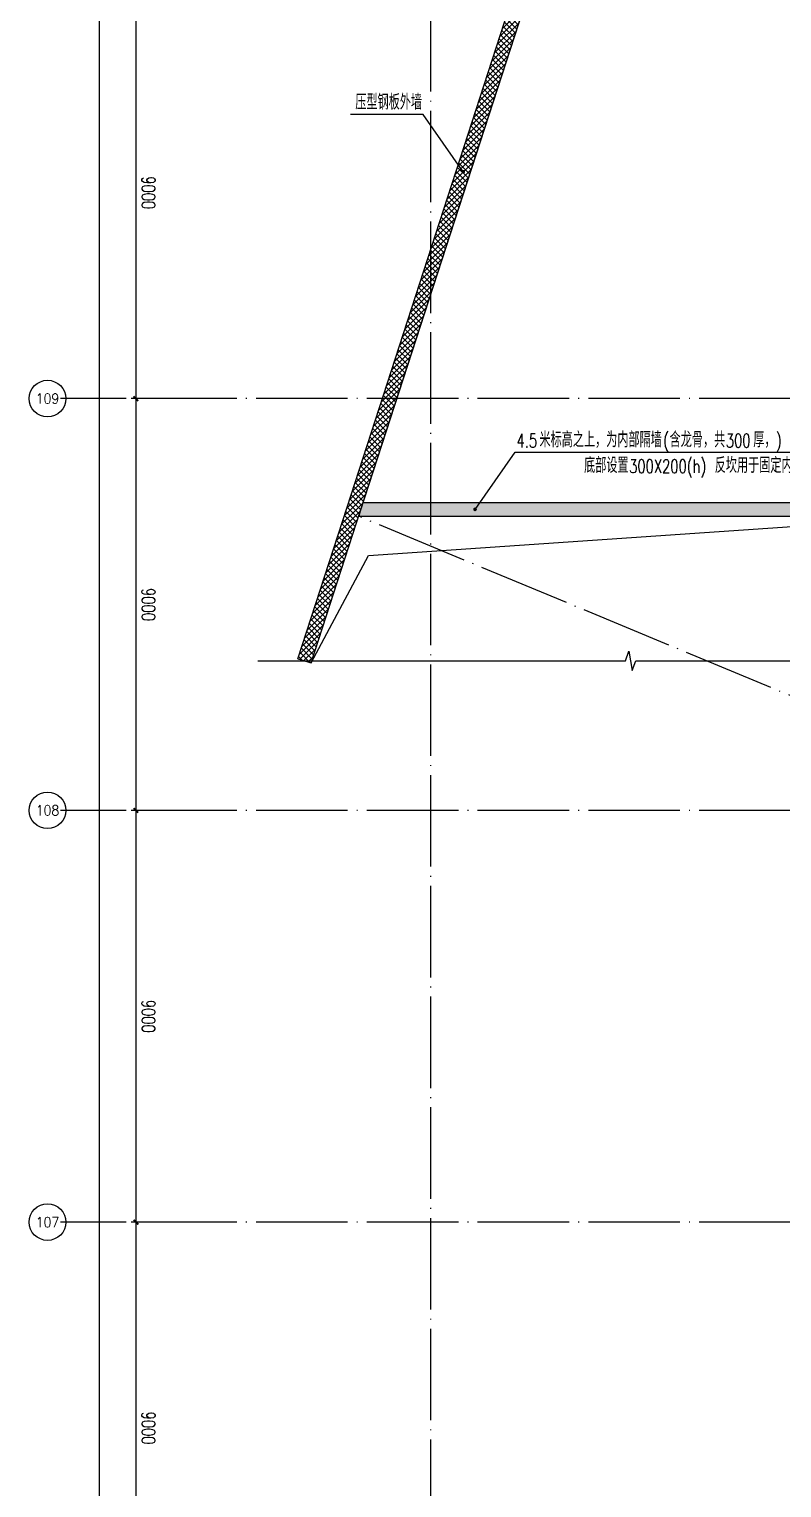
# Model space of a CAD drawing. Extents: x -821772 to -21949, y 506164 to 1049594.
# Drawn here: x -262730 to -246288, y 790014 to 821895 of the extents above; entities that cross this region are included whole.
import ezdxf
from ezdxf.enums import TextEntityAlignment as Align
from ezdxf.xclip import XClip

# ---------------------------------------------------------------- set-up
doc = ezdxf.new("R2010")
doc.units = 0
doc.header["$LTSCALE"] = 1000
doc.header["$MEASUREMENT"] = 0
doc.header["$XCLIPFRAME"] = 2
doc.linetypes.add('10平面20250807_t3$0$DOTE', pattern=[2.42, 2, -0.2, 0.02, -0.2])
doc.layers.get('Defpoints').update_dxf_attribs({"color": 210})
for name, color, linetype in [('10平面20250807_t3$0$A-AXIS-D', 8, 'Continuous'), ('10平面20250807_t3$0$A-AXIS-DOTE', 8, '10平面20250807_t3$0$DOTE'), ('10平面20250807_t3$0$A-HATCH-2', 8, 'Continuous'), ('10平面20250807_t3$0$A-SFCE', 8, 'Continuous'), ('10平面20250807_t3$0$A1$0$ICONS', 3, 'Continuous'), ('10平面20250807_t3$0$AS-WALL', 8, 'Continuous'), ('10平面20250807_t3$0$PUB_HATCH', 8, 'Continuous'), ('10平面20250807_t3$0$PUB_TEXT', 8, 'Continuous')]:
    doc.layers.add(name, color=color, linetype=linetype)
doc.styles.add('10平面20250807_t3$0$_TCH_AXIS', font='COMPLEX', dxfattribs={"bigfont": 'GBCBIG'})
doc.styles.add('10平面20250807_t3$0$_TCH_DIM', font='SIMPLEX', dxfattribs={"bigfont": 'GBCBIG'})
doc.styles.add('10平面20250807_t3$0$_TCH_DIM_T3', font='SIMPLEX', dxfattribs={"width": 0.705882, "bigfont": 'GBCBIG'})
doc.dimstyles.new('10平面20250807_t3$0$_TCH_ARCH&&100', dxfattribs={"dimtxt": 297.5, "dimasz": 100, "dimexe": 100, "dimexo": 100, "dimgap": 126.25, "dimtad": 1, "dimdec": 0, "dimzin": 0, "dimdsep": 46, "dimtxsty": '10平面20250807_t3$0$_TCH_DIM_T3', "dimblk": '10平面20250807_t3$0$_ArchTick', "dimcen": 0.09, "dimclrt": 7, "dimazin": 2, "dimtfac": 1, "dimtdec": 0, "dimtix": 1, "dimtmove": 2, "dimatfit": 3, "dimfxl": 0, "dimtolj": 1, "dimtzin": 0, "dimarcsym": 0})
pattern_1 = [(45, (60, 0), (-60.000061, 60.000061), []), (135, (60, 0), (-60.000061, -60.000061), [])]

# ---------------------------------------------------------------- blocks, each defined once
blk = doc.blocks.new('10平面20250807_t3$0$_ArchTick')
at = {"color": 0, "linetype": 'ByBlock', "const_width": 0.4}
blk.add_lwpolyline([(-0.5, -0.5), (0.5, 0.5)], dxfattribs=at)
blk = doc.blocks.new('*D9884')
at = {"layer": '10平面20250807_t3$0$A-AXIS-D', "color": 0, "lineweight": -2}
for p, q in [((-38704, -9000), (-39762, -9000)), ((-39662, -9000), (-39662, -18000)), ((-38704, -18000), (-39762, -18000))]:
    blk.add_line(p, q, dxfattribs=at)
at = {"layer": 'Defpoints', "color": 0}
for p in [(-38604, -9000), (-39662, -18000), (-38604, -18000)]:
    blk.add_point(p, dxfattribs=at)
at = {"layer": '10平面20250807_t3$0$A-AXIS-D', "color": 0, "lineweight": -2, "xscale": 100, "yscale": 100, "zscale": 100}
for p, rotation in [((-39662, -9000), 90), ((-39662, -18000), 270)]:
    blk.add_blockref('10平面20250807_t3$0$_ArchTick', p, dxfattribs=dict(at, rotation=rotation))
at = {"layer": '10平面20250807_t3$0$A-AXIS-D', "color": 7, "insert": (-39387, -13500), "char_height": 297.5, "attachment_point": 5, "rotation": 270, "style": '10平面20250807_t3$0$_TCH_DIM_T3'}
blk.add_mtext('\\A1;9000', dxfattribs=at)
blk = doc.blocks.new('*D9885')
at = {"layer": '10平面20250807_t3$0$A-AXIS-D', "color": 0, "lineweight": -2}
for p, q in [((-38704, 0), (-39762, 0)), ((-39662, 0), (-39662, -9000)), ((-38704, -9000), (-39762, -9000))]:
    blk.add_line(p, q, dxfattribs=at)
at = {"layer": 'Defpoints', "color": 0}
for p in [(-38604, 0), (-39662, -9000), (-38604, -9000)]:
    blk.add_point(p, dxfattribs=at)
at = {"layer": '10平面20250807_t3$0$A-AXIS-D', "color": 0, "lineweight": -2, "xscale": 100, "yscale": 100, "zscale": 100}
for p, rotation in [((-39662, 0), 90), ((-39662, -9000), 270)]:
    blk.add_blockref('10平面20250807_t3$0$_ArchTick', p, dxfattribs=dict(at, rotation=rotation))
at = {"layer": '10平面20250807_t3$0$A-AXIS-D', "color": 7, "insert": (-39387, -4500), "char_height": 297.5, "attachment_point": 5, "rotation": 270, "style": '10平面20250807_t3$0$_TCH_DIM_T3'}
blk.add_mtext('\\A1;9000', dxfattribs=at)
blk = doc.blocks.new('*D9886')
at = {"layer": '10平面20250807_t3$0$A-AXIS-D', "color": 0, "lineweight": -2}
for p, q in [((-38704, 9000), (-39762, 9000)), ((-39662, 9000), (-39662, 0)), ((-38704, 0), (-39762, 0))]:
    blk.add_line(p, q, dxfattribs=at)
at = {"layer": 'Defpoints', "color": 0}
for p in [(-38604, 9000), (-39662, 0), (-38604, 0)]:
    blk.add_point(p, dxfattribs=at)
at = {"layer": '10平面20250807_t3$0$A-AXIS-D', "color": 0, "lineweight": -2, "xscale": 100, "yscale": 100, "zscale": 100}
for p, rotation in [((-39662, 9000), 90), ((-39662, 0), 270)]:
    blk.add_blockref('10平面20250807_t3$0$_ArchTick', p, dxfattribs=dict(at, rotation=rotation))
at = {"layer": '10平面20250807_t3$0$A-AXIS-D', "color": 7, "insert": (-39387, 4500), "char_height": 297.5, "attachment_point": 5, "rotation": 270, "style": '10平面20250807_t3$0$_TCH_DIM_T3'}
blk.add_mtext('\\A1;9000', dxfattribs=at)
blk = doc.blocks.new('*D9887')
at = {"layer": '10平面20250807_t3$0$A-AXIS-D', "color": 0, "lineweight": -2}
for p, q in [((-38704, 18000), (-39762, 18000)), ((-39662, 18000), (-39662, 9000)), ((-38704, 9000), (-39762, 9000))]:
    blk.add_line(p, q, dxfattribs=at)
at = {"layer": 'Defpoints', "color": 0}
for p in [(-38604, 18000), (-39662, 9000), (-38604, 9000)]:
    blk.add_point(p, dxfattribs=at)
at = {"layer": '10平面20250807_t3$0$A-AXIS-D', "color": 0, "lineweight": -2, "xscale": 100, "yscale": 100, "zscale": 100}
for p, rotation in [((-39662, 18000), 90), ((-39662, 9000), 270)]:
    blk.add_blockref('10平面20250807_t3$0$_ArchTick', p, dxfattribs=dict(at, rotation=rotation))
at = {"layer": '10平面20250807_t3$0$A-AXIS-D', "color": 7, "insert": (-39387, 13500), "char_height": 297.5, "attachment_point": 5, "rotation": 270, "style": '10平面20250807_t3$0$_TCH_DIM_T3'}
blk.add_mtext('\\A1;9000', dxfattribs=at)
blk = doc.blocks.new('*D10007')
at = {"layer": '10平面20250807_t3$0$A-AXIS-D', "color": 0, "lineweight": -2}
for p, q in [((-38804, 27700), (-40562, 27700)), ((-40462, 27700), (-40462, -63700)), ((-38804, -63700), (-40562, -63700))]:
    blk.add_line(p, q, dxfattribs=at)
at = {"layer": 'Defpoints', "color": 0}
for p in [(-38704, 27700), (-40462, -63700), (-38704, -63700)]:
    blk.add_point(p, dxfattribs=at)
at = {"layer": '10平面20250807_t3$0$A-AXIS-D', "color": 0, "lineweight": -2, "xscale": 100, "yscale": 100, "zscale": 100}
for p, rotation in [((-40462, 27700), 90), ((-40462, -63700), 270)]:
    blk.add_blockref('10平面20250807_t3$0$_ArchTick', p, dxfattribs=dict(at, rotation=rotation))
at = {"layer": '10平面20250807_t3$0$A-AXIS-D', "color": 7, "insert": (-40187, -18000), "char_height": 297.5, "attachment_point": 5, "rotation": 270, "style": '10平面20250807_t3$0$_TCH_DIM_T3'}
blk.add_mtext('\\A1;91400', dxfattribs=at)
blk = doc.blocks.new('10平面20250807_t3$0$dote')
at = {"layer": '10平面20250807_t3$0$A-AXIS-D'}
for centre in [(-41593.5, 9001.1), (-41593.5, 1.1), (-41593.5, -8998.9)]:
    blk.add_circle(centre, 400, dxfattribs=at)
at = {"layer": '10平面20250807_t3$0$A-AXIS-DOTE'}
for p, q in [((-33217.8, -68988.9), (-33217.8, 36667.3)), ((76282.2, 9000), (-41310, 9000)), ((76282.2, 0), (-41310, 0)), ((76282.2, -9000), (-41310, -9000))]:
    blk.add_line(p, q, dxfattribs=at)
at = {"layer": '10平面20250807_t3$0$PUB_TEXT', "style": '10平面20250807_t3$0$_TCH_AXIS'}
for s, p, p2 in [('109', (-41850.9, 8890.8), (-41336.2, 8890.8)), ('108', (-41850.9, -109.2), (-41336.2, -109.2)), ('107', (-41850.9, -9109.2), (-41336.2, -9109.2))]:
    blk.add_text(s, height=220.59, dxfattribs=at).set_placement(p, p2, align=Align.FIT)
at = {"layer": '10平面20250807_t3$0$A-AXIS-D'}
for base, p1, p2, picture, middle in [((-40461.9, -63700), (-38703.6, 27700), (-38703.6, -63700), '*D10007', (-40186.9, -18000)), ((-39661.9, 9000), (-38603.6, 18000), (-38603.6, 9000), '*D9887', (-39386.9, 13500)), ((-39661.9, 0), (-38603.6, 9000), (-38603.6, 0), '*D9886', (-39386.9, 4500)), ((-39661.9, -9000), (-38603.6, 0), (-38603.6, -9000), '*D9885', (-39386.9, -4500)), ((-39661.9, -18000), (-38603.6, -9000), (-38603.6, -18000), '*D9884', (-39386.9, -13500))]:
    dim = blk.add_linear_dim(base=base, p1=p1, p2=p2, angle=270, dimstyle='10平面20250807_t3$0$_TCH_ARCH&&100', override={"dimgap": 0}, dxfattribs=at)
    dim.commit()
    dim.dimension.update_dxf_attribs({"geometry": picture, "text_midpoint": middle, "dimtype": 129, "text_rotation": 270})
blk = doc.blocks.new('10平面20250807_t3')
at = {"layer": '10平面20250807_t3$0$PUB_HATCH'}
h = blk.add_hatch(dxfattribs=at)
h.set_pattern_fill('多孔材料', color=256, scale=30, style=0)
h.set_pattern_definition(pattern_1)
h.paths.add_polyline_path([(-255784.1, 811446.3), (-255498.7, 811353.7), (-246609.7, 838750), (-246827.7, 839050)])
h = blk.add_hatch(dxfattribs=at)
h.set_pattern_fill('多孔材料', color=256, scale=30, style=0)
h.set_pattern_definition(pattern_1)
h.paths.add_polyline_path([(-256572.7, 808043.7), (-255498.7, 811353.7), (-255784.1, 811446.3), (-256858.1, 808136.3)])
h = blk.add_hatch(dxfattribs=at)
h.set_pattern_fill('石膏板', color=256, scale=30, style=0)
h.set_pattern_definition([(45, (25.49, 21.51), (-75.000002, 75.000002), [24, -82.06602]), (135, (192.46, 21.51), (-75.000002, -75.000002), [24, -82.06602])])
h.paths.add_polyline_path([(-255435, 811550), (-255532.4, 811250), (-242715.8, 811250), (-242415.8, 811550)])
at = {"layer": '10平面20250807_t3$0$A-AXIS-DOTE'}
blk.add_line((-239820, 804720), (-255531.6, 811250), dxfattribs=at)
at = {"layer": '10平面20250807_t3$0$A-HATCH-2'}
blk.add_lwpolyline([(-256572.7, 808043.7), (-255320, 810390), (-242765.8, 811250)], dxfattribs=at)
at = {"layer": '10平面20250807_t3$0$A-SFCE'}
blk.add_lwpolyline([(-242765.8, 811250), (-242565.8, 811250), (-242565.8, 838750), (-246609.7, 838750), (-255497.2, 811358.5), (-255531.6, 811250)], close=True, dxfattribs=at)
at = {"layer": '10平面20250807_t3$0$A1$0$ICONS'}
for p, q in [((-254126.1, 820030), (-255710, 820030)), ((-253246.1, 818780), (-254126.1, 820030)), ((-253246.1, 818780), (-254126.1, 820030)), ((-252990, 811400), (-252110, 812650)), ((-252990, 811400), (-252110, 812650)), ((-252110, 812650), (-244990, 812650))]:
    blk.add_line(p, q, dxfattribs=at)
at = {"layer": '10平面20250807_t3$0$A1$0$ICONS', "const_width": 40}
for points in [[(-253234.6, 818763.6, 1), (-253257.7, 818796.4, 1)], [(-253234.6, 818763.6, 1), (-253257.7, 818796.4, 1)], [(-253001.5, 811383.6, 1), (-252978.5, 811416.4, 1)], [(-253001.5, 811383.6, 1), (-252978.5, 811416.4, 1)]]:
    blk.add_lwpolyline(points, format="xyb", close=True, dxfattribs=at)
at = {"layer": '10平面20250807_t3$0$A1$0$ICONS'}
blk.add_lwpolyline([(-257733, 808090), (-249704, 808090), (-249627.6, 808300), (-249553.5, 807880), (-249479, 808090), (-241450, 808090)], dxfattribs=at)
at = {"layer": '10平面20250807_t3$0$AS-WALL'}
for p, q in [((-255784.1, 811446.3), (-246827.7, 839050)), ((-255498.7, 811353.7), (-246609.7, 838750)), ((-256858.1, 808136.3), (-255784.1, 811446.3)), ((-255435, 811550), (-242415.8, 811550)), ((-256572.7, 808043.7), (-255498.7, 811353.7)), ((-255532.4, 811250), (-242715.8, 811250)), ((-256858.1, 808136.3), (-256572.7, 808043.7))]:
    blk.add_line(p, q, dxfattribs=at)
blk.add_blockref('10平面20250807_t3$0$dote', (-220736.4, 804820), dxfattribs=at)
at = {"layer": '10平面20250807_t3$0$PUB_TEXT', "style": '10平面20250807_t3$0$_TCH_DIM'}
for s, height, p in [('压型钢板外墙', 337.59, (-255605, 820135)), ('米标高之上，为内部隔墙', 337.589, (-251582.4, 812755)), ('含龙骨，共', 337.59, (-248739.3, 812755)), ('厚，', 337.59, (-246910.5, 812755)), ('底部设置', 337.59, (-250606.5, 812195)), ('反坎用于固定内隔墙龙骨', 337.589, (-247753.5, 812195))]:
    blk.add_text(s, height=height, dxfattribs=at).set_placement(p)
at = {"layer": '10平面20250807_t3$0$PUB_TEXT', "style": '10平面20250807_t3$0$_TCH_DIM', "width": 0.705882}
for s, p in [('4.5', (-252082.4, 812755)), ('(', (-248879.3, 812755)), ('300', (-247510.5, 812755)), (')', (-246419, 812755)), ('300X200(h)', (-249623.5, 812195))]:
    blk.add_text(s, height=297.5, dxfattribs=at).set_placement(p)

msp = doc.modelspace()

# ---------------------------------------------------------------- block references
at = {"ltscale": 100}
ref = msp.add_blockref('10平面20250807_t3', (0, 0), dxfattribs=at)
XClip(ref).set_block_clipping_path([(-386212.6353242097, 506163.79756496), (-21948.7593967821, 884998.2285294847)])

doc.saveas('drawing.dxf')
